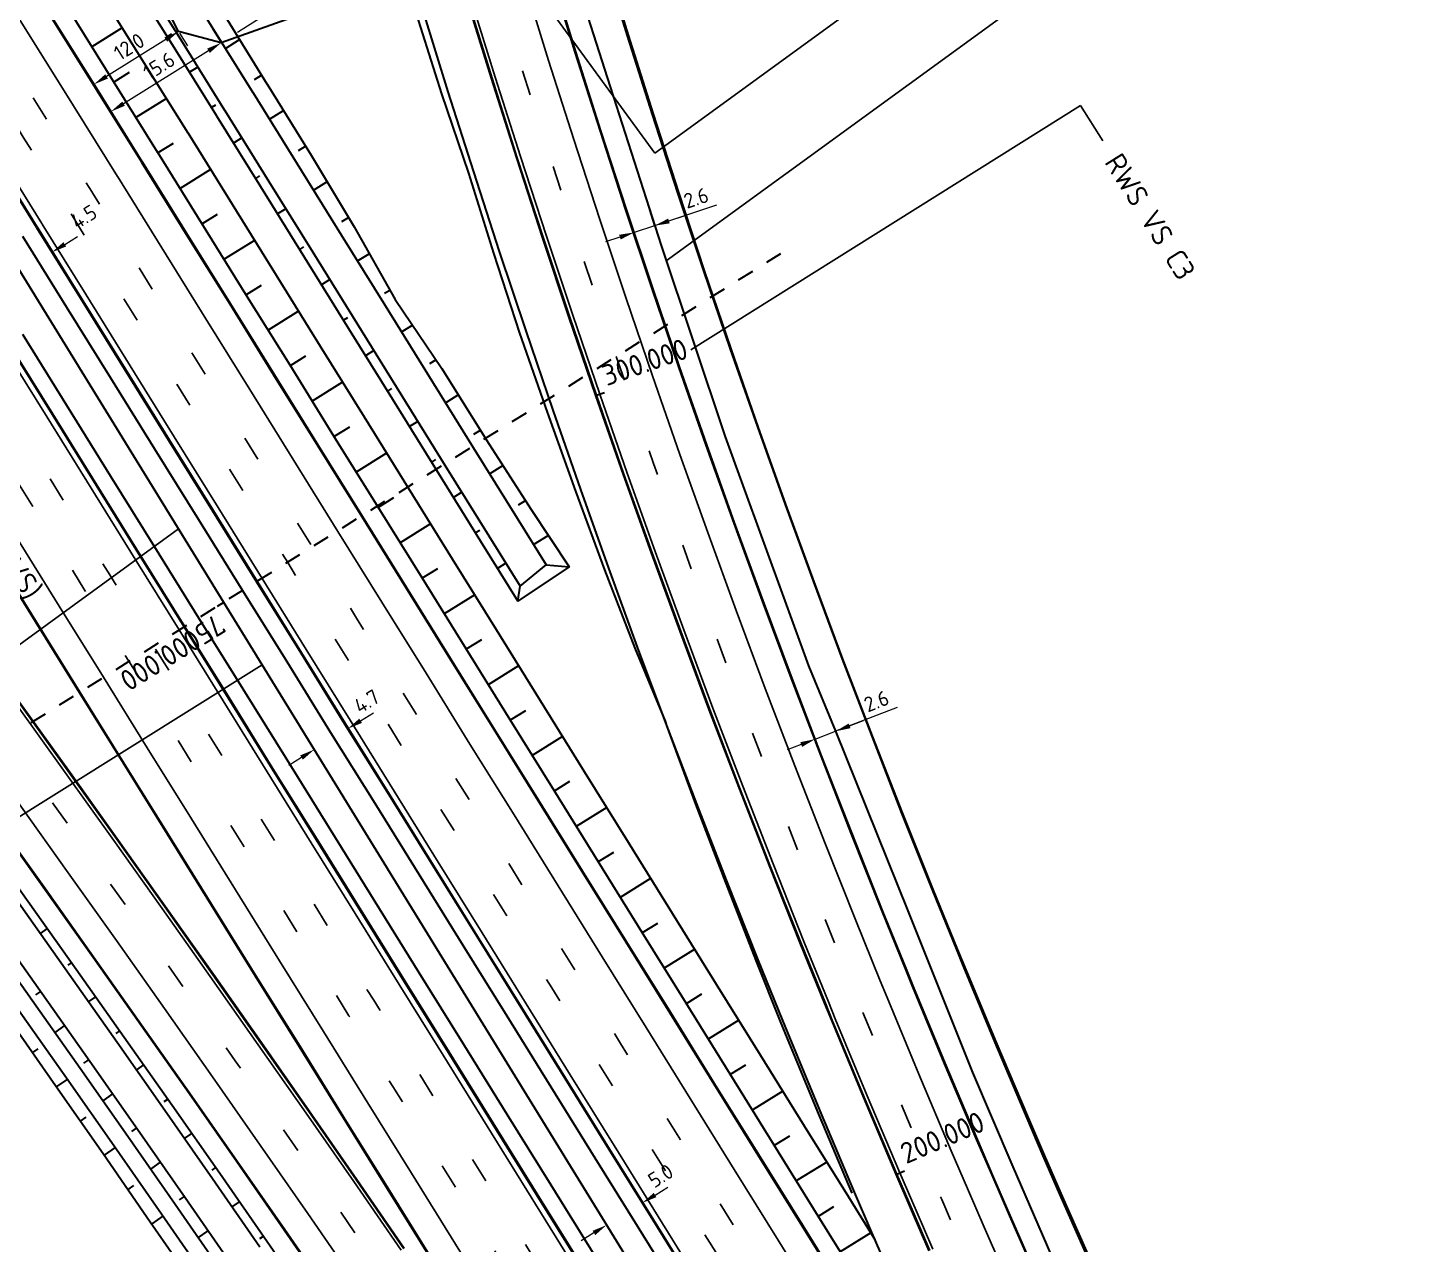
# Model space of a CAD drawing. Header units: metres. Extents: x 134219 to 139178, y 438661 to 444352.
# Drawn here: x 135683.4 to 135848.4, y 442660 to 442805.8 of the extents above; entities that cross this region are included whole.
import ezdxf
from ezdxf.enums import TextEntityAlignment as Align

# ---------------------------------------------------------------- set-up
doc = ezdxf.new("R2010")
doc.units = ezdxf.units.M
for name, pattern in [('13strp', [4, 1, -3]), ('39strp', [12, 3, -9]), ('XX-FASEGRENS', [4, 2, -2])]:
    doc.linetypes.add(name, pattern=pattern)
doc.layers.get('DEFPOINTS').update_dxf_attribs({"color": 193})
for name, color, linetype, lineweight in [('N-WE-KG-FASEGRENS-G', 7, 'XX-FASEGRENS', 35), ('N-WE-KL-ET_LS_OV_KABEL-G', 10, 'KL-LS-OV-N', 35), ('N-WE-KL-ET_LS_OV_KABEL-M', 7, 'Continuous', 18), ('N-WE-KL-ET_LS_OV_KABEL-T25', 7, 'Continuous', 25), ('Utd-geleiderail-nw', 8, 'glm a2ee v014$0$f2m40080', 35), ('Utd-ondergr-nw', 8, '13strp', 35), ('X-XX-AL-AANPIJLING-S', 7, 'Continuous', 25)]:
    doc.layers.add(name, color=color, linetype=linetype, lineweight=lineweight)
doc.layers.add('Utd-weg-nw', color=8, linetype='Continuous')
doc.styles.add('alm a2ee v011$0$rtw_iso', font='NLCS-ISO.ttf')
doc.styles.add('NLCS-ISO', font='NLCS-ISO.ttf')
doc.styles.add('NLCS_18', font='NLCS-ISO.ttf', dxfattribs={"height": 1.8})
doc.linetypes.add('glm a2ee v014$0$f2m40080', pattern='A,2,-1,[160,RTW.shx,S=0.5,R=0,X=0,Y=0],-1', length=4)
doc.linetypes.add('KL-LS-OV-N', pattern='A,4,-1,[103,NLCS.SHX,S=0.75,R=0,X=0,Y=0],-1,4,-1.5,["0V",Standard,S=1,R=0,X=0,Y=-0.5],-3', length=14.5)
doc.dimstyles.new('NLCS_t18_pijl_Dimension_l3_h1', dxfattribs={"dimtxt": 1.8, "dimasz": 1.8, "dimexe": 2, "dimexo": 2, "dimgap": 0.7, "dimtad": 1, "dimdec": 1, "dimzin": 0, "dimdsep": 46, "dimtxsty": 'NLCS_18', "dimcen": 2.5, "dimdle": 2, "dimclrd": 256, "dimclre": 256, "dimclrt": 256, "dimadec": 1, "dimazin": 0, "dimtfac": 1, "dimtdec": 1, "dimtofl": 0, "dimtmove": 1, "dimatfit": 0, "dimfxl": 0, "dimtolj": 1, "dimtzin": 0, "dimlwd": 18, "dimlwe": 18, "dimarcsym": 0})

# ---------------------------------------------------------------- blocks, each defined once
blk = doc.blocks.new('*D178')
at = {"layer": 'DEFPOINTS', "color": 0, "transparency": 16777216}
for p in [(135686.3, 442778.86), (135682.51, 442776.51), (135682.51, 442776.51)]:
    blk.add_point(p, dxfattribs=at)
at = {"layer": 'N-WE-KL-ET_LS_OV_KABEL-M', "lineweight": 18, "transparency": 16777216}
for p, q in [((135686.3, 442778.86), (135685.24, 442780.55)), ((135682.51, 442776.51), (135681.46, 442778.2))]:
    blk.add_line(p, q, dxfattribs=at)
at = {"layer": 'N-WE-KL-ET_LS_OV_KABEL-M', "linetype": 'Continuous', "lineweight": 18, "transparency": 16777216}
for p, q in [((135687.83, 442779.8), (135689.36, 442780.75)), ((135680.98, 442775.56), (135679.46, 442774.61))]:
    blk.add_line(p, q, dxfattribs=at)
at = {"layer": 'N-WE-KL-ET_LS_OV_KABEL-M', "transparency": 16777216}
for points in [[(135687.67, 442780.06), (135687.99, 442779.55), (135686.3, 442778.86)], [(135680.83, 442775.81), (135681.14, 442775.3), (135682.51, 442776.51)]]:
    blk.add_solid(points, dxfattribs=at)
at = {"layer": 'N-WE-KL-ET_LS_OV_KABEL-M', "transparency": 16777216, "insert": (135690.12, 442783.11), "char_height": 1.8, "attachment_point": 5, "rotation": 31.8363, "style": 'NLCS_18'}
blk.add_mtext('\\A1;4.5', dxfattribs=at)
blk = doc.blocks.new('*D179')
at = {"layer": 'DEFPOINTS', "color": 0, "transparency": 16777216}
for p in [(135721.75, 442721.76), (135717.73, 442719.26), (135717.73, 442719.26)]:
    blk.add_point(p, dxfattribs=at)
at = {"layer": 'N-WE-KL-ET_LS_OV_KABEL-M', "linetype": 'Continuous', "lineweight": 18, "transparency": 16777216}
for p, q in [((135723.28, 442722.71), (135724.81, 442723.66)), ((135716.2, 442718.31), (135714.67, 442717.36))]:
    blk.add_line(p, q, dxfattribs=at)
at = {"layer": 'N-WE-KL-ET_LS_OV_KABEL-M', "lineweight": 18, "transparency": 16777216}
for p, q in [((135721.75, 442721.76), (135722.81, 442720.06)), ((135717.73, 442719.26), (135718.78, 442717.56))]:
    blk.add_line(p, q, dxfattribs=at)
at = {"layer": 'N-WE-KL-ET_LS_OV_KABEL-M', "transparency": 16777216}
for points in [[(135723.12, 442722.96), (135723.44, 442722.45), (135721.75, 442721.76)], [(135716.04, 442718.56), (135716.36, 442718.05), (135717.73, 442719.26)]]:
    blk.add_solid(points, dxfattribs=at)
at = {"layer": 'N-WE-KL-ET_LS_OV_KABEL-M', "transparency": 16777216, "insert": (135724.01, 442725.04), "char_height": 1.8, "attachment_point": 5, "rotation": 31.8363, "style": 'NLCS_18'}
blk.add_mtext('\\A1;4.7', dxfattribs=at)
blk = doc.blocks.new('*D180')
at = {"layer": 'DEFPOINTS', "color": 0, "transparency": 16777216}
for p in [(135757.04, 442664.93), (135752.77, 442662.28), (135752.77, 442662.28)]:
    blk.add_point(p, dxfattribs=at)
at = {"layer": 'N-WE-KL-ET_LS_OV_KABEL-M', "linetype": 'Continuous', "lineweight": 18, "transparency": 16777216}
for p, q in [((135758.57, 442665.88), (135760.09, 442666.83)), ((135751.24, 442661.33), (135749.72, 442660.38))]:
    blk.add_line(p, q, dxfattribs=at)
at = {"layer": 'N-WE-KL-ET_LS_OV_KABEL-M', "lineweight": 18, "transparency": 16777216}
for p, q in [((135757.04, 442664.93), (135755.98, 442666.63)), ((135752.77, 442662.28), (135751.72, 442663.98))]:
    blk.add_line(p, q, dxfattribs=at)
at = {"layer": 'N-WE-KL-ET_LS_OV_KABEL-M', "transparency": 16777216}
for points in [[(135758.41, 442666.13), (135758.72, 442665.62), (135757.04, 442664.93)], [(135751.09, 442661.59), (135751.4, 442661.08), (135752.77, 442662.28)]]:
    blk.add_solid(points, dxfattribs=at)
at = {"layer": 'N-WE-KL-ET_LS_OV_KABEL-M', "transparency": 16777216, "insert": (135759.24, 442668.18), "char_height": 1.8, "attachment_point": 5, "rotation": 31.8363, "style": 'NLCS_18'}
blk.add_mtext('\\A1;5.0', dxfattribs=at)
blk = doc.blocks.new('*D249')
at = {"layer": 'DEFPOINTS', "color": 0, "transparency": 16777216}
for p in [(135701.46, 442805.3, 1.12), (135691.32, 442798.97, 1.12), (135691.32, 442798.97)]:
    blk.add_point(p, dxfattribs=at)
at = {"layer": 'N-WE-KL-ET_LS_OV_KABEL-M', "linetype": 'Continuous', "lineweight": 18, "transparency": 16777216}
blk.add_line((135699.93, 442804.35), (135692.84, 442799.93), dxfattribs=at)
at = {"layer": 'N-WE-KL-ET_LS_OV_KABEL-M', "lineweight": 18, "transparency": 16777216}
for p, q in [((135701.59, 442805.09), (135702.52, 442803.61)), ((135691.45, 442798.75), (135692.37, 442797.28))]:
    blk.add_line(p, q, dxfattribs=at)
at = {"layer": 'N-WE-KL-ET_LS_OV_KABEL-M', "transparency": 16777216}
for points in [[(135699.77, 442804.6), (135700.09, 442804.1), (135701.46, 442805.3)], [(135692.68, 442800.18), (135693, 442799.67), (135691.32, 442798.97)]]:
    blk.add_solid(points, dxfattribs=at)
at = {"layer": 'N-WE-KL-ET_LS_OV_KABEL-M', "transparency": 16777216, "insert": (135695.54, 442803.49), "char_height": 1.8, "attachment_point": 5, "rotation": 31.9705, "style": 'NLCS_18'}
blk.add_mtext('\\A1;12.0', dxfattribs=at)
blk = doc.blocks.new('*D250')
at = {"layer": 'DEFPOINTS', "color": 0, "transparency": 16777216}
for p in [(135706.58, 442803.96, 1.12), (135693.35, 442795.71, 1.12), (135693.35, 442795.71)]:
    blk.add_point(p, dxfattribs=at)
at = {"layer": 'N-WE-KL-ET_LS_OV_KABEL-M', "lineweight": 18, "transparency": 16777216}
for p, q in [((135706.44, 442804.18), (135705.52, 442805.66)), ((135693.22, 442795.92), (135692.29, 442797.4))]:
    blk.add_line(p, q, dxfattribs=at)
at = {"layer": 'N-WE-KL-ET_LS_OV_KABEL-M', "linetype": 'Continuous', "lineweight": 18, "transparency": 16777216}
blk.add_line((135705.05, 442803.01), (135694.88, 442796.66), dxfattribs=at)
at = {"layer": 'N-WE-KL-ET_LS_OV_KABEL-M', "transparency": 16777216}
for points in [[(135704.89, 442803.26), (135705.21, 442802.75), (135706.58, 442803.96)], [(135694.72, 442796.91), (135695.04, 442796.41), (135693.35, 442795.71)]]:
    blk.add_solid(points, dxfattribs=at)
at = {"layer": 'N-WE-KL-ET_LS_OV_KABEL-M', "transparency": 16777216, "insert": (135699.12, 442801.19), "char_height": 1.8, "attachment_point": 5, "rotation": 31.9705, "style": 'NLCS_18'}
blk.add_mtext('\\A1;15.6', dxfattribs=at)
blk = doc.blocks.new('*D257')
at = {"layer": 'DEFPOINTS', "color": 0, "transparency": 16777216}
for p in [(135756.06, 442781.23), (135756.06, 442781.23), (135758.52, 442782.04)]:
    blk.add_point(p, dxfattribs=at)
at = {"layer": 'N-WE-KL-ET_LS_OV_KABEL-M', "lineweight": 18, "transparency": 16777216}
for p, q in [((135758.52, 442782.04), (135757.89, 442783.94)), ((135756.06, 442781.23), (135755.43, 442783.13))]:
    blk.add_line(p, q, dxfattribs=at)
at = {"layer": 'N-WE-KL-ET_LS_OV_KABEL-M', "linetype": 'Continuous', "lineweight": 18, "transparency": 16777216}
for p, q in [((135765.94, 442784.48), (135758.52, 442782.04)), ((135760.23, 442782.6), (135761.94, 442783.16)), ((135754.35, 442780.67), (135752.64, 442780.1)), ((135758.52, 442782.04), (135756.06, 442781.23))]:
    blk.add_line(p, q, dxfattribs=at)
at = {"layer": 'N-WE-KL-ET_LS_OV_KABEL-M', "transparency": 16777216}
for points in [[(135760.14, 442782.89), (135760.32, 442782.32), (135758.52, 442782.04)], [(135754.26, 442780.95), (135754.44, 442780.38), (135756.06, 442781.23)]]:
    blk.add_solid(points, dxfattribs=at)
at = {"layer": 'N-WE-KL-ET_LS_OV_KABEL-M', "transparency": 16777216, "insert": (135763.49, 442785.36), "char_height": 1.8, "attachment_point": 5, "rotation": 18.2069, "style": 'NLCS_18'}
blk.add_mtext('\\A1;2.6', dxfattribs=at)
blk = doc.blocks.new('*D467')
at = {"layer": 'DEFPOINTS', "color": 0, "transparency": 16777216}
for p in [(135780.2, 442721.45), (135780.2, 442721.45), (135777.76, 442720.51)]:
    blk.add_point(p, dxfattribs=at)
at = {"layer": 'N-WE-KL-ET_LS_OV_KABEL-M', "lineweight": 18, "transparency": 16777216}
for p, q in [((135780.2, 442721.45), (135779.48, 442723.32)), ((135777.76, 442720.51), (135777.04, 442722.37))]:
    blk.add_line(p, q, dxfattribs=at)
at = {"layer": 'N-WE-KL-ET_LS_OV_KABEL-M', "linetype": 'Continuous', "lineweight": 18, "transparency": 16777216}
for p, q in [((135787.59, 442724.3), (135780.2, 442721.45)), ((135777.76, 442720.51), (135780.2, 442721.45)), ((135781.88, 442722.1), (135783.56, 442722.75)), ((135776.08, 442719.86), (135774.4, 442719.21))]:
    blk.add_line(p, q, dxfattribs=at)
at = {"layer": 'N-WE-KL-ET_LS_OV_KABEL-M', "transparency": 16777216}
for points in [[(135781.77, 442722.38), (135781.99, 442721.82), (135780.2, 442721.45)], [(135775.97, 442720.14), (135776.19, 442719.58), (135777.76, 442720.51)]]:
    blk.add_solid(points, dxfattribs=at)
at = {"layer": 'N-WE-KL-ET_LS_OV_KABEL-M', "transparency": 16777216, "insert": (135785.1, 442725.06), "char_height": 1.8, "attachment_point": 5, "rotation": 21.1181, "style": 'NLCS_18'}
blk.add_mtext('\\A1;2.6', dxfattribs=at)

msp = doc.modelspace()

# ---------------------------------------------------------------- linework, layer by layer
at = {"layer": 'N-WE-KG-FASEGRENS-G'}
msp.add_line((135773.62, 442778.68), (135625.95, 442686.27), dxfattribs=at)
at = {"layer": 'N-WE-KL-ET_LS_OV_KABEL-G', "flags": 128}
for points, elevation in [([(135733.31, 442813.5), (135706.58, 442803.96), (135701.46, 442805.3), (135689.11, 442829.3), (135683.91, 442840.56), (135678.16, 442850.69), (135671.56, 442847.98), (135664.83, 442845.21), (135661.82, 442850.01), (135661.81, 442850.01), (135652.61, 442864.62), (135647.9, 442871.73), (135647.96, 442871.74), (135634.03, 442892.61), (135632.82, 442891.9), (135632.84, 442891.92)], 1.12), ([(135620.88, 442877.43), (135620.58, 442877.07), (135623.1, 442873.1), (135808.85, 442571.11)], 1.95), ([(135747.28, 442817.42), (135748.85, 442812.3), (135753.18, 442798.69), (135759.28, 442779.65), (135766.98, 442756.72), (135768.94, 442751.33), (135776.94, 442729.3), (135780.2, 442721.47), (135788.86, 442699.92), (135796.6, 442680.56), (135801.31, 442669.52), (135814.14, 442639.94), (135825.99, 442614.64), (135833.39, 442599.59), (135840.41, 442585.62), (135846.61, 442573.57), (135855.75, 442558.03), (135866.63, 442537.71), (135893.63, 442492.47), (135903.12, 442476.87), (135921.69, 442446.61), (135932.97, 442428.48), (135935.02, 442425.17)], 1.67)]:
    msp.add_lwpolyline(points, dxfattribs=dict(at, elevation=elevation))
at = {"layer": 'N-WE-KL-ET_LS_OV_KABEL-M', "elevation": 1.12}
msp.add_lwpolyline([(135716.22, 442810.1), (135708.53, 442805.2)], dxfattribs=at)
at = {"layer": 'Utd-geleiderail-nw', "linetype": 'Continuous', "flags": 128}
for points in [[(135682.77, 442780.79), (135688.04, 442772.29), (135693.32, 442763.8), (135698.59, 442755.3), (135703.87, 442746.81), (135709.14, 442738.31), (135714.42, 442729.81), (135719.69, 442721.32), (135724.97, 442712.82), (135730.24, 442704.33), (135735.52, 442695.83), (135740.79, 442687.34), (135746.07, 442678.84), (135751.34, 442670.35), (135756.62, 442661.85), (135761.89, 442653.35)], [(135682.78, 442769.02), (135688.05, 442760.53), (135693.32, 442752.03), (135698.6, 442743.54), (135703.87, 442735.04), (135709.15, 442726.54), (135714.42, 442718.05), (135719.7, 442709.55), (135724.97, 442701.06), (135730.25, 442692.56), (135735.52, 442684.07), (135740.8, 442675.57), (135746.07, 442667.08), (135751.35, 442658.58)]]:
    msp.add_lwpolyline(points, dxfattribs=at)
at = {"layer": 'Utd-ondergr-nw', "color": 7, "linetype": 'Continuous'}
for p, q in [((135751.55, 442761.71), (135752.49, 442762.04)), ((135706.93, 442736.94), (135706.08, 442736.41)), ((135787.53, 442668.39), (135788.45, 442668.79))]:
    msp.add_line(p, q, dxfattribs=at)
at = {"layer": 'Utd-ondergr-nw', "linetype": 'Continuous', "flags": 128}
for points in [[(135656.68, 442886.5), (135658.13, 442884.3), (135663.65, 442875.86), (135669.16, 442867.39), (135674.64, 442858.92), (135679.65, 442850.13), (135685.1, 442841.64), (135690.58, 442833.16), (135696, 442824.65), (135701.34, 442816.08), (135706.77, 442807.57), (135712.05, 442799.04), (135712.08, 442798.99), (135717.34, 442790.48), (135722.5, 442781.91), (135727.42, 442773.2), (135733.03, 442764.91), (135738.31, 442756.42), (135743.72, 442748.01), (135748.26, 442741.15)], [(135655.7, 442883.62), (135656.12, 442882.99), (135661.64, 442874.54), (135667.15, 442866.09), (135672.63, 442857.62), (135678.09, 442849.13), (135683.53, 442840.64), (135688.94, 442832.13), (135694.34, 442823.6), (135699.72, 442815.06), (135705.07, 442806.51), (135710.37, 442798), (135710.4, 442797.95), (135715.68, 442789.45), (135720.95, 442780.96), (135726.23, 442772.46), (135731.5, 442763.97), (135736.78, 442755.47), (135742.05, 442746.97), (135745.52, 442741.4)], [(135654.02, 442878.88), (135658.29, 442872.36), (135663.79, 442863.91), (135669.27, 442855.45), (135674.72, 442846.97), (135680.16, 442838.48), (135685.57, 442829.98), (135690.96, 442821.47), (135696.33, 442812.94), (135701.68, 442804.39), (135706.97, 442795.89), (135707, 442795.84), (135712.28, 442787.34), (135717.55, 442778.85), (135722.83, 442770.35), (135728.1, 442761.86), (135733.38, 442753.36), (135738.65, 442744.86), (135742.4, 442738.83)], [(135653.51, 442877.51), (135657.31, 442871.71), (135662.8, 442863.27), (135668.28, 442854.81), (135673.73, 442846.34), (135679.16, 442837.85), (135684.57, 442829.35), (135689.96, 442820.84), (135695.33, 442812.31), (135700.68, 442803.77), (135705.97, 442795.27), (135706, 442795.22), (135711.28, 442786.72), (135716.55, 442778.22), (135721.83, 442769.73), (135727.1, 442761.23), (135732.38, 442752.74), (135737.65, 442744.24), (135742.12, 442737.04)], [(135635.7, 442839.62), (135638.36, 442835.5), (135643.77, 442827.11), (135649.15, 442818.69), (135654.52, 442810.27), (135659.86, 442801.83), (135665.18, 442793.38), (135670.48, 442784.91), (135675.72, 442776.49), (135675.76, 442776.44), (135681.03, 442767.94), (135686.31, 442759.45), (135691.58, 442750.95), (135696.86, 442742.45), (135702.13, 442733.96), (135707.41, 442725.46), (135712.68, 442716.97), (135717.96, 442708.47), (135723.23, 442699.98), (135728.51, 442691.48), (135733.78, 442682.99), (135739.06, 442674.49), (135744.33, 442665.99), (135749.61, 442657.5)], [(135635.74, 442839.69), (135638.42, 442835.54), (135643.83, 442827.14), (135649.21, 442818.73), (135654.58, 442810.31), (135659.92, 442801.87), (135665.24, 442793.42), (135670.54, 442784.95), (135675.78, 442776.53), (135675.82, 442776.47), (135681.09, 442767.98), (135686.37, 442759.48), (135691.64, 442750.99), (135696.92, 442742.49), (135702.19, 442734), (135707.47, 442725.5), (135712.74, 442717), (135718.02, 442708.51), (135723.29, 442700.01), (135728.57, 442691.52), (135733.84, 442683.02), (135739.12, 442674.53), (135744.39, 442666.03), (135749.67, 442657.54)], [(135681.2, 442827.21), (135686.58, 442818.7), (135691.94, 442810.18), (135697.28, 442801.65), (135702.57, 442793.16), (135702.6, 442793.11), (135707.88, 442784.61), (135713.15, 442776.11), (135718.43, 442767.62), (135723.7, 442759.12), (135728.98, 442750.63), (135734.25, 442742.13), (135739.53, 442733.64), (135744.8, 442725.14), (135750.08, 442716.65), (135755.35, 442708.15), (135760.63, 442699.65), (135765.9, 442691.16), (135771.18, 442682.66), (135776.45, 442674.17), (135781.73, 442665.67), (135784.92, 442660.53)], [(135627.07, 442825.68), (135631.3, 442819.1), (135636.66, 442810.72), (135642.01, 442802.33), (135647.33, 442793.92), (135652.63, 442785.5), (135657.91, 442777.07), (135663.13, 442768.67), (135663.17, 442768.62), (135668.44, 442760.12), (135673.72, 442751.63), (135678.99, 442743.13), (135684.27, 442734.64), (135689.54, 442726.14), (135694.82, 442717.65), (135700.09, 442709.15), (135705.37, 442700.65), (135710.64, 442692.16), (135715.92, 442683.66), (135721.19, 442675.17), (135726.47, 442666.67), (135731.74, 442658.18)], [(135627.11, 442825.74), (135631.36, 442819.14), (135636.72, 442810.76), (135642.06, 442802.36), (135647.39, 442793.96), (135652.69, 442785.54), (135657.97, 442777.1), (135663.19, 442768.71), (135663.23, 442768.66), (135668.5, 442760.16), (135673.78, 442751.66), (135679.05, 442743.17), (135684.33, 442734.67), (135689.6, 442726.18), (135694.88, 442717.68), (135700.15, 442709.19), (135705.43, 442700.69), (135710.7, 442692.2), (135715.98, 442683.7), (135721.25, 442675.2), (135726.53, 442666.71), (135731.8, 442658.21)], [(135681.04, 442815.2), (135686.4, 442806.7), (135691.73, 442798.18), (135697.01, 442789.7), (135697.04, 442789.65), (135702.31, 442781.15), (135707.59, 442772.66), (135712.86, 442764.16), (135718.14, 442755.67), (135723.41, 442747.17), (135728.69, 442738.68), (135733.96, 442730.18), (135739.24, 442721.69), (135744.51, 442713.19), (135749.79, 442704.69), (135755.06, 442696.2), (135760.34, 442687.7), (135765.61, 442679.21), (135770.89, 442670.71), (135776.16, 442662.22), (135781.44, 442653.72)], [(135681.1, 442815.24), (135686.45, 442806.74), (135691.79, 442798.22), (135697.07, 442789.74), (135697.1, 442789.69), (135702.37, 442781.19), (135707.65, 442772.7), (135712.92, 442764.2), (135718.2, 442755.7), (135723.47, 442747.21), (135728.75, 442738.71), (135734.02, 442730.22), (135739.3, 442721.72), (135744.57, 442713.23), (135749.85, 442704.73), (135755.12, 442696.24), (135760.4, 442687.74), (135765.67, 442679.24), (135770.95, 442670.75), (135776.22, 442662.25), (135781.5, 442653.76)], [(135682.94, 442816.41), (135688.3, 442807.9), (135693.64, 442799.37), (135698.92, 442790.89), (135698.95, 442790.84), (135704.23, 442782.34), (135709.5, 442773.85), (135714.78, 442765.35), (135720.05, 442756.85), (135725.33, 442748.36), (135730.6, 442739.86), (135735.88, 442731.37), (135741.15, 442722.87), (135746.43, 442714.38), (135751.7, 442705.88), (135756.98, 442697.39), (135762.25, 442688.89), (135767.53, 442680.39), (135772.8, 442671.9), (135778.08, 442663.4), (135783.35, 442654.91)], [(135811.06, 442656.95), (135807.08, 442666), (135805.09, 442670.59), (135803.16, 442675.07), (135799.31, 442684.17), (135795.53, 442693.3), (135794.72, 442695.29), (135791.81, 442702.46), (135788.15, 442711.64), (135784.57, 442720.85), (135781.04, 442730.08), (135777.59, 442739.34), (135774.2, 442748.62), (135770.88, 442757.93), (135767.62, 442767.26), (135764.43, 442776.61), (135761.3, 442785.99), (135758.25, 442795.38), (135755.26, 442804.8), (135752.34, 442814.24)], [(135811.22, 442657.02), (135807.23, 442666.07), (135805.24, 442670.66), (135803.31, 442675.13), (135799.44, 442684.23), (135795.64, 442693.35), (135794.82, 442695.33), (135791.9, 442702.49), (135788.23, 442711.67), (135784.62, 442720.87), (135781.08, 442730.09), (135777.62, 442739.35), (135774.25, 442748.64), (135770.94, 442757.95), (135767.69, 442767.28), (135764.51, 442776.64), (135761.41, 442786.02), (135758.38, 442795.42), (135755.39, 442804.85), (135752.45, 442814.28)], [(135617.99, 442812.91), (135620.4, 442809.65), (135623.36, 442805.62), (135626.32, 442801.59), (135629.28, 442797.56), (135632.7, 442792.89), (135635.19, 442789.49), (135641.1, 442781.42), (135647.01, 442773.36), (135652.92, 442765.29), (135658.83, 442757.23), (135662.66, 442752), (135664.74, 442749.16), (135670.64, 442741.08), (135676.51, 442732.99), (135682.37, 442724.88), (135688.2, 442716.75), (135694.01, 442708.62), (135699.81, 442700.46), (135705.58, 442692.3), (135711.33, 442684.11), (135717.06, 442675.92), (135722.77, 442667.71), (135728.47, 442659.48)], [(135618.04, 442812.96), (135620.45, 442809.69), (135623.42, 442805.66), (135626.38, 442801.63), (135629.33, 442797.6), (135632.75, 442792.93), (135635.24, 442789.53), (135641.16, 442781.47), (135647.07, 442773.4), (135652.98, 442765.33), (135658.89, 442757.27), (135662.72, 442752.04), (135664.8, 442749.2), (135670.69, 442741.12), (135676.57, 442733.03), (135682.42, 442724.92), (135688.26, 442716.79), (135694.07, 442708.66), (135699.86, 442700.5), (135705.64, 442692.34), (135711.39, 442684.15), (135717.12, 442675.96), (135722.83, 442667.75), (135728.52, 442659.52)], [(135805.07, 442654.29), (135801.07, 442663.38), (135799.07, 442668), (135797.14, 442672.5), (135793.27, 442681.64), (135789.47, 442690.82), (135788.65, 442692.81), (135785.73, 442700.01), (135782.06, 442709.24), (135778.46, 442718.49), (135774.92, 442727.77), (135771.44, 442737.07), (135768.04, 442746.4), (135764.7, 442755.75), (135761.43, 442765.12), (135758.22, 442774.52), (135755.08, 442783.94), (135752.01, 442793.38), (135749.01, 442802.84), (135746.07, 442812.33)], [(135805.13, 442654.32), (135801.14, 442663.41), (135799.13, 442668.02), (135797.2, 442672.53), (135793.33, 442681.67), (135789.53, 442690.84), (135788.72, 442692.83), (135785.8, 442700.04), (135782.13, 442709.27), (135778.52, 442718.52), (135774.98, 442727.79), (135771.51, 442737.09), (135768.1, 442746.42), (135764.76, 442755.77), (135761.49, 442765.14), (135758.29, 442774.54), (135755.15, 442783.96), (135752.08, 442793.4), (135749.08, 442802.86), (135746.14, 442812.35)], [(135791.43, 442659.18), (135789.41, 442663.83), (135787.46, 442668.37), (135783.57, 442677.58), (135779.74, 442686.82), (135778.91, 442688.83), (135775.97, 442696.09), (135772.27, 442705.38), (135768.64, 442714.71), (135765.07, 442724.05), (135761.58, 442733.43), (135758.14, 442742.82), (135754.78, 442752.24), (135751.48, 442761.69), (135748.25, 442771.16), (135745.09, 442780.65), (135742, 442790.16), (135738.97, 442799.7), (135736.01, 442809.25)], [(135791.49, 442659.21), (135789.48, 442663.86), (135787.53, 442668.39), (135783.63, 442677.61), (135779.8, 442686.85), (135778.98, 442688.86), (135776.04, 442696.12), (135772.34, 442705.41), (135768.7, 442714.73), (135765.14, 442724.08), (135761.64, 442733.45), (135758.21, 442742.85), (135754.84, 442752.27), (135751.55, 442761.71), (135748.32, 442771.18), (135745.16, 442780.67), (135742.06, 442790.18), (135739.04, 442799.72), (135736.08, 442809.27)], [(135782.18, 442666.11), (135778.26, 442675.36), (135774.43, 442684.64), (135773.61, 442686.66), (135770.7, 442693.97), (135767.03, 442703.32), (135763.46, 442712.71), (135759.98, 442722.13), (135759.8, 442722.67), (135756.18, 442731.43), (135752.55, 442740.8), (135749.07, 442750.23), (135745.68, 442759.69), (135742.37, 442769.17), (135739.25, 442778.73), (135736.26, 442788.32), (135733, 442797.83), (135729.99, 442807.41)], [(135786.45, 442657.01), (135784.43, 442661.68), (135782.47, 442666.23), (135778.56, 442675.48), (135774.71, 442684.76), (135773.89, 442686.78), (135770.93, 442694.06), (135767.22, 442703.4), (135763.57, 442712.75), (135759.99, 442722.14), (135756.48, 442731.54), (135753.04, 442740.98), (135749.66, 442750.44), (135746.35, 442759.92), (135743.11, 442769.42), (135739.93, 442778.95), (135736.83, 442788.5), (135733.79, 442798.07), (135730.82, 442807.67)], [(135694.71, 442805.76), (135691.07, 442803.48)], [(135611.22, 442804.36), (135611.93, 442803.41), (135614.88, 442799.39), (135617.84, 442795.36), (135620.79, 442791.34), (135624.21, 442786.67), (135626.7, 442783.27), (135632.61, 442775.21), (135638.52, 442767.14), (135644.44, 442759.07), (135650.35, 442751.01), (135654.18, 442745.78), (135656.25, 442742.95), (135662.13, 442734.89), (135667.99, 442726.82), (135673.83, 442718.73), (135679.65, 442710.63), (135685.45, 442702.51), (135691.22, 442694.38), (135696.98, 442686.23), (135702.72, 442678.07), (135708.44, 442669.9), (135714.13, 442661.71), (135719.81, 442653.51)], [(135611.27, 442804.42), (135611.98, 442803.45), (135614.94, 442799.43), (135617.89, 442795.41), (135620.85, 442791.38), (135624.27, 442786.71), (135626.76, 442783.31), (135632.67, 442775.25), (135638.58, 442767.18), (135644.49, 442759.12), (135650.4, 442751.05), (135654.23, 442745.82), (135656.31, 442742.99), (135662.19, 442734.93), (135668.05, 442726.86), (135673.89, 442718.77), (135679.7, 442710.67), (135685.5, 442702.55), (135691.28, 442694.42), (135697.04, 442686.28), (135702.78, 442678.12), (135708.49, 442669.94), (135714.19, 442661.75), (135719.86, 442653.55)], [(135700.61, 442804.99), (135700.11, 442804.67)], [(135707.08, 442803.29), (135708.77, 442804.34)], [(135609.02, 442801.74), (135609.25, 442801.44), (135612.2, 442797.42), (135615.15, 442793.39), (135618.1, 442789.36), (135621.51, 442784.69), (135623.99, 442781.29), (135629.89, 442773.21), (135635.79, 442765.14), (135641.69, 442757.07), (135647.59, 442748.99), (135651.42, 442743.76), (135653.49, 442740.93), (135659.35, 442732.87), (135665.19, 442724.79), (135671.01, 442716.7), (135676.82, 442708.6), (135682.6, 442700.48), (135688.36, 442692.35), (135694.1, 442684.21), (135699.82, 442676.04), (135705.52, 442667.87), (135711.2, 442659.68)], [(135695.54, 442800.38), (135693.72, 442799.24)], [(135703.76, 442801.05), (135702.76, 442800.43)], [(135710.56, 442799.57), (135711.4, 442800.09)], [(135700.01, 442797.27), (135696.36, 442795)], [(135705.9, 442796.5), (135705.4, 442796.19)], [(135712.36, 442794.8), (135714.03, 442795.83)], [(135709.04, 442792.56), (135708.04, 442791.94)], [(135700.83, 442791.89), (135699, 442790.75)], [(135715.83, 442791.06), (135716.66, 442791.58)], [(135679.16, 442790.33), (135684.42, 442781.89), (135684.45, 442781.83), (135689.72, 442773.34), (135695, 442764.84), (135700.27, 442756.35), (135705.55, 442747.85), (135710.82, 442739.35), (135716.1, 442730.86), (135721.37, 442722.36), (135726.65, 442713.87), (135731.92, 442705.37), (135737.2, 442696.88), (135742.47, 442688.38), (135747.75, 442679.89), (135753.02, 442671.39), (135758.3, 442662.89), (135763.57, 442654.4)], [(135679.22, 442790.37), (135684.48, 442781.92), (135684.51, 442781.87), (135689.78, 442773.37), (135695.06, 442764.88), (135700.33, 442756.38), (135705.61, 442747.89), (135710.88, 442739.39), (135716.16, 442730.9), (135721.43, 442722.4), (135726.71, 442713.91), (135731.98, 442705.41), (135737.26, 442696.91), (135742.53, 442688.42), (135747.81, 442679.92), (135753.08, 442671.43), (135758.36, 442662.93), (135763.63, 442654.44)], [(135705.3, 442788.77), (135701.64, 442786.5)], [(135711.17, 442788), (135710.67, 442787.69)], [(135717.63, 442786.3), (135719.25, 442787.3)], [(135714.31, 442784.07), (135713.31, 442783.45)], [(135706.11, 442783.39), (135704.28, 442782.26)], [(135721.05, 442782.54), (135721.83, 442783.02)], [(135710.57, 442780.28), (135706.92, 442778.01)], [(135716.45, 442779.51), (135715.95, 442779.2)], [(135722.91, 442777.81), (135724.32, 442778.68)], [(135711.38, 442774.89), (135709.55, 442773.76)], [(135719.59, 442775.57), (135718.59, 442774.95)], [(135726.16, 442773.94), (135726.78, 442774.32)], [(135715.85, 442771.78), (135712.19, 442769.51)], [(135721.72, 442771.01), (135721.22, 442770.7)], [(135728.18, 442769.31), (135729.5, 442770.13)], [(135716.66, 442766.4), (135714.83, 442765.26)], [(135724.86, 442767.08), (135723.86, 442766.45)], [(135731.56, 442765.52), (135732.3, 442765.98)], [(135721.12, 442763.28), (135717.47, 442761.02)], [(135727, 442762.52), (135726.5, 442762.21)], [(135733.46, 442760.81), (135734.99, 442761.76)], [(135721.93, 442757.9), (135720.1, 442756.77)], [(135730.14, 442758.58), (135729.14, 442757.96)], [(135736.86, 442757.04), (135737.63, 442757.52)], [(135726.4, 442754.79), (135722.74, 442752.52)], [(135732.27, 442754.02), (135731.77, 442753.71)], [(135738.73, 442752.32), (135740.32, 442753.3)], [(135727.21, 442749.41), (135725.38, 442748.27)], [(135735.41, 442750.09), (135734.41, 442749.46)], [(135742.2, 442748.58), (135743.03, 442749.1)], [(135731.67, 442746.29), (135728.02, 442744.03)], [(135737.55, 442745.53), (135737.05, 442745.22)], [(135744.01, 442743.82), (135745.77, 442744.92)], [(135740.69, 442741.59), (135739.69, 442740.97)], [(135732.48, 442740.91), (135730.65, 442739.78)], [(135736.95, 442737.8), (135733.29, 442735.53)], [(135737.76, 442732.42), (135735.93, 442731.28)], [(135742.22, 442729.3), (135738.57, 442727.03)], [(135743.03, 442723.92), (135741.2, 442722.79)], [(135747.49, 442720.81), (135743.84, 442718.54)], [(135748.31, 442715.43), (135746.48, 442714.29)], [(135752.77, 442712.31), (135749.12, 442710.04)], [(135677.63, 442709.18), (135683.43, 442701.07), (135689.2, 442692.95), (135694.95, 442684.81), (135700.69, 442676.65), (135706.4, 442668.48), (135712.09, 442660.3), (135717.77, 442652.1)], [(135753.58, 442706.93), (135751.75, 442705.8)], [(135758.04, 442703.82), (135754.39, 442701.55)], [(135679.34, 442698.16), (135685.1, 442690.04), (135690.83, 442681.9), (135696.55, 442673.75), (135702.24, 442665.58), (135707.92, 442657.4)], [(135758.86, 442698.43), (135757.03, 442697.3)], [(135678.18, 442697.34), (135683.93, 442689.21), (135689.67, 442681.08), (135695.38, 442672.93), (135701.07, 442664.77), (135706.75, 442656.59)], [(135684.92, 442697.2), (135685.75, 442697.8)], [(135763.32, 442695.32), (135759.67, 442693.05)], [(135688.23, 442693.42), (135688.65, 442693.72)], [(135684.36, 442689.85), (135684.94, 442690.26)], [(135764.13, 442689.94), (135762.3, 442688.8)], [(135690.69, 442689.04), (135691.54, 442689.64)], [(135681.04, 442687.16), (135686.71, 442678.99), (135692.41, 442670.84), (135698.08, 442662.68), (135703.75, 442654.51)], [(135682.3, 442688.06), (135688.03, 442679.93), (135693.74, 442671.78), (135699.43, 442663.62), (135705.1, 442655.45)], [(135768.59, 442686.82), (135764.94, 442684.56)], [(135686.66, 442685.36), (135687.82, 442686.18)], [(135694, 442685.25), (135694.43, 442685.55)], [(135684.61, 442683.4), (135683.96, 442682.94)], [(135690.12, 442681.68), (135690.7, 442682.09)], [(135696.45, 442680.86), (135697.31, 442681.46)], [(135769.41, 442681.44), (135767.58, 442680.31)], [(135688.14, 442679.77), (135686.81, 442678.83)], [(135773.87, 442678.33), (135770.22, 442676.06)], [(135692.41, 442677.18), (135693.57, 442678)], [(135699.75, 442677.07), (135700.18, 442677.37)], [(135690.35, 442675.21), (135689.68, 442674.74)], [(135695.86, 442673.49), (135696.44, 442673.9)], [(135702.18, 442672.67), (135703.05, 442673.27)], [(135774.68, 442672.95), (135772.85, 442671.81)], [(135693.88, 442671.58), (135692.55, 442670.65)], [(135698.13, 442668.99), (135699.3, 442669.8)], [(135705.48, 442668.87), (135705.92, 442669.17)], [(135779.14, 442669.83), (135775.49, 442667.57)], [(135696.07, 442667.01), (135695.4, 442666.54)], [(135701.57, 442665.29), (135702.16, 442665.7)], [(135707.89, 442664.46), (135708.77, 442665.07)], [(135779.96, 442664.45), (135778.13, 442663.32)], [(135699.6, 442663.38), (135698.25, 442662.44)], [(135703.84, 442660.78), (135705.01, 442661.59)], [(135711.19, 442660.66), (135711.63, 442660.96)], [(135784.42, 442661.34), (135780.77, 442659.07)]]:
    msp.add_lwpolyline(points, dxfattribs=at)
msp.add_lwpolyline([(135742.12, 442737.04), (135742.4, 442738.83), (135745.52, 442741.4), (135748.26, 442741.15), (135742.12, 442737.04)], close=True, dxfattribs=at)
at = {"layer": 'Utd-weg-nw', "linetype": '39strp', "flags": 128}
for points in [[(135448.38, 443097.74), (135451.1, 443094.2), (135457.15, 443086.27), (135463.18, 443078.32), (135469.2, 443070.36), (135475.19, 443062.38), (135481.16, 443054.39), (135487.11, 443046.39), (135493.05, 443038.37), (135498.96, 443030.33), (135504.85, 443022.28), (135510.73, 443014.22), (135516.58, 443006.14), (135518.91, 443002.9), (135519.5, 443002.09), (135522.41, 442998.04), (135528.22, 442989.93), (135534.01, 442981.81), (135539.78, 442973.67), (135545.54, 442965.52), (135551.27, 442957.35), (135556.98, 442949.17), (135562.67, 442940.98), (135568.33, 442932.77), (135573.98, 442924.55), (135579.61, 442916.31), (135585.22, 442908.06), (135590.81, 442899.79), (135596.37, 442891.51), (135601.92, 442883.22), (135607.44, 442874.91), (135612.95, 442866.59), (135618.43, 442858.26), (135623.89, 442849.91), (135629.33, 442841.55), (135634.75, 442833.17), (135640.15, 442824.78), (135645.53, 442816.38), (135650.89, 442807.97), (135656.22, 442799.54), (135661.54, 442791.09), (135666.83, 442782.64), (135672.07, 442774.22), (135672.11, 442774.17), (135677.38, 442765.67), (135682.66, 442757.18), (135687.93, 442748.68), (135693.21, 442740.19), (135698.48, 442731.69), (135703.76, 442723.19), (135709.03, 442714.7), (135714.3, 442706.2), (135719.58, 442697.71), (135724.85, 442689.21), (135730.13, 442680.72), (135735.4, 442672.22), (135740.68, 442663.73), (135745.95, 442655.23), (135751.23, 442646.73), (135756.5, 442638.24), (135761.78, 442629.74), (135767.05, 442621.25), (135772.33, 442612.75), (135777.6, 442604.26), (135782.88, 442595.76), (135788.15, 442587.27), (135793.43, 442578.77), (135798.7, 442570.27), (135803.98, 442561.78), (135809.25, 442553.28), (135814.53, 442544.79), (135819.8, 442536.29), (135825.08, 442527.8), (135830.35, 442519.3), (135835.63, 442510.81), (135840.9, 442502.31), (135846.18, 442493.81), (135851.45, 442485.32), (135855.13, 442479.4)], [(135882.33, 442492.6), (135882.25, 442492.72), (135877.09, 442501.3), (135871.96, 442509.91), (135866.88, 442518.54), (135861.85, 442527.21), (135858.65, 442532.78), (135856.91, 442535.84), (135852.26, 442544.42), (135847.45, 442553.17), (135842.71, 442561.94), (135838.03, 442570.75), (135833.52, 442579.38), (135833.41, 442579.6), (135828.88, 442588.48), (135825.37, 442595.48), (135824.41, 442597.4), (135820.01, 442606.36), (135818.32, 442609.82), (135815.66, 442615.34), (135811.39, 442624.35), (135807.18, 442633.4), (135803.87, 442640.62), (135803.03, 442642.47), (135798.95, 442651.57), (135794.93, 442660.71), (135792.92, 442665.34), (135790.98, 442669.87), (135787.09, 442679.06), (135783.27, 442688.27), (135782.45, 442690.27), (135779.51, 442697.51), (135775.83, 442706.78), (135772.2, 442716.08), (135768.65, 442725.4), (135765.16, 442734.75), (135761.74, 442744.12), (135758.38, 442753.52), (135755.09, 442762.94), (135751.87, 442772.38), (135748.72, 442781.84), (135745.63, 442791.33), (135742.62, 442800.84), (135739.67, 442810.37), (135736.78, 442819.92), (135733.97, 442829.49), (135731.23, 442839.09), (135728.55, 442848.7), (135725.94, 442858.33), (135723.4, 442867.98), (135720.93, 442877.64), (135718.53, 442887.33), (135716.2, 442897.03), (135713.94, 442906.74), (135711.75, 442916.48), (135710.81, 442920.74)], [(135645.32, 442858.05), (135648.12, 442853.74), (135653.57, 442845.32), (135659, 442836.88), (135664.41, 442828.43), (135669.8, 442819.97), (135675.16, 442811.49), (135680.51, 442803), (135685.83, 442794.5), (135691.1, 442786.04), (135691.14, 442785.98), (135696.41, 442777.49), (135701.69, 442768.99), (135706.96, 442760.5), (135712.24, 442752), (135717.51, 442743.51), (135722.79, 442735.01), (135728.06, 442726.52), (135733.34, 442718.02), (135738.61, 442709.52), (135743.88, 442701.03), (135749.16, 442692.53), (135754.43, 442684.04), (135759.71, 442675.54), (135764.98, 442667.05), (135770.26, 442658.55), (135775.53, 442650.05), (135780.81, 442641.56), (135786.08, 442633.06), (135791.36, 442624.57), (135796.63, 442616.07), (135801.91, 442607.58), (135807.18, 442599.08), (135812.46, 442590.59), (135817.73, 442582.09), (135823.01, 442573.59), (135828.28, 442565.1), (135833.56, 442556.6), (135838.83, 442548.11), (135844.11, 442539.61), (135849.38, 442531.12), (135854.66, 442522.62), (135859.93, 442514.13), (135865.21, 442505.63), (135870.48, 442497.13), (135875.76, 442488.64)], [(135643.55, 442854.36), (135645.19, 442851.84), (135650.63, 442843.42), (135656.06, 442834.99), (135661.46, 442826.55), (135666.84, 442818.09), (135672.2, 442809.63), (135677.55, 442801.14), (135682.86, 442792.65), (135688.13, 442784.19), (135688.16, 442784.14), (135693.44, 442775.64), (135698.71, 442767.15), (135703.99, 442758.65), (135709.26, 442750.16), (135714.54, 442741.66), (135719.81, 442733.16), (135725.09, 442724.67), (135730.36, 442716.17), (135735.64, 442707.68), (135740.91, 442699.18), (135746.19, 442690.69), (135751.46, 442682.19), (135756.74, 442673.7), (135762.01, 442665.2), (135767.29, 442656.7), (135772.56, 442648.21), (135777.84, 442639.71), (135783.11, 442631.22), (135788.39, 442622.72), (135793.66, 442614.23), (135798.94, 442605.73), (135804.21, 442597.24), (135809.49, 442588.74), (135814.76, 442580.24), (135820.04, 442571.75), (135825.31, 442563.25), (135830.59, 442554.76), (135835.86, 442546.26), (135841.14, 442537.77), (135846.41, 442529.27), (135851.69, 442520.77), (135856.96, 442512.28), (135862.23, 442503.78), (135867.51, 442495.29), (135872.78, 442486.79)], [(135631.24, 442832.16), (135631.81, 442831.27), (135637.21, 442822.89), (135642.58, 442814.5), (135647.93, 442806.09), (135653.26, 442797.67), (135658.57, 442789.23), (135663.86, 442780.78), (135669.1, 442772.38), (135669.13, 442772.32), (135674.41, 442763.83), (135679.68, 442755.33), (135684.96, 442746.84), (135690.23, 442738.34), (135695.51, 442729.84), (135700.78, 442721.35), (135706.06, 442712.85), (135711.33, 442704.36), (135716.61, 442695.86), (135721.88, 442687.37), (135727.16, 442678.87), (135732.43, 442670.38), (135737.71, 442661.88), (135742.98, 442653.38), (135748.26, 442644.89), (135753.53, 442636.39), (135758.81, 442627.9), (135764.08, 442619.4), (135769.36, 442610.91), (135774.63, 442602.41), (135779.91, 442593.91), (135785.18, 442585.42), (135790.46, 442576.92), (135795.73, 442568.43), (135801.01, 442559.93), (135806.28, 442551.44), (135811.56, 442542.94), (135816.83, 442534.45), (135822.11, 442525.95), (135827.38, 442517.45), (135832.65, 442508.96), (135837.93, 442500.46), (135843.2, 442491.97), (135848.48, 442483.47), (135852.16, 442477.55)], [(135615.61, 442809.82), (135617.38, 442807.42), (135620.34, 442803.4), (135623.3, 442799.37), (135626.25, 442795.34), (135629.67, 442790.67), (135632.16, 442787.27), (135638.07, 442779.21), (135643.99, 442771.14), (135649.9, 442763.08), (135655.81, 442755.01), (135659.64, 442749.78), (135661.72, 442746.95), (135667.6, 442738.87), (135673.47, 442730.79), (135679.32, 442722.69), (135685.15, 442714.57), (135690.96, 442706.44), (135696.75, 442698.29), (135702.51, 442690.14), (135708.26, 442681.96), (135713.99, 442673.77), (135719.69, 442665.57), (135725.38, 442657.35), (135731.04, 442649.12), (135736.69, 442640.88), (135742.31, 442632.62), (135747.92, 442624.35), (135753.5, 442616.06), (135759.06, 442607.76), (135764.6, 442599.44), (135770.12, 442591.12), (135775.62, 442582.77), (135781.1, 442574.42), (135786.56, 442566.05), (135791.99, 442557.66), (135796.11, 442551.25), (135797.39, 442549.25), (135802.78, 442540.83), (135808.17, 442532.41), (135813.57, 442523.99), (135818.96, 442515.57), (135824.35, 442507.15), (135829.75, 442498.73), (135835.14, 442490.31), (135840.53, 442481.88), (135845.86, 442473.57)]]:
    msp.add_lwpolyline(points, dxfattribs=at)
at = {"layer": 'Utd-weg-nw', "linetype": 'Continuous', "flags": 128}
for points in [[(135635.31, 442838.94), (135637.78, 442835.12), (135643.18, 442826.73), (135648.56, 442818.32), (135653.93, 442809.89), (135659.27, 442801.46), (135664.59, 442793.01), (135669.89, 442784.54), (135675.13, 442776.12), (135675.16, 442776.07), (135680.44, 442767.57), (135685.71, 442759.08), (135690.99, 442750.58), (135696.26, 442742.09), (135701.54, 442733.59), (135706.81, 442725.09), (135712.09, 442716.6), (135717.36, 442708.1), (135722.64, 442699.61), (135727.91, 442691.11), (135733.19, 442682.62), (135738.46, 442674.12), (135743.74, 442665.62), (135749.01, 442657.13)], [(135629.12, 442828.81), (135634.18, 442820.95), (135639.54, 442812.56), (135644.89, 442804.16), (135650.22, 442795.75), (135655.53, 442787.32), (135660.81, 442778.88), (135666.04, 442770.48), (135666.07, 442770.42), (135671.35, 442761.93), (135676.62, 442753.43), (135681.9, 442744.94), (135687.17, 442736.44), (135692.45, 442727.95), (135697.72, 442719.45), (135703, 442710.95), (135708.27, 442702.46), (135713.55, 442693.96), (135718.82, 442685.47), (135724.1, 442676.97), (135729.37, 442668.48), (135734.65, 442659.98), (135739.92, 442651.48)], [(135617.74, 442812.57), (135620.07, 442809.41), (135623.04, 442805.38), (135626, 442801.35), (135628.95, 442797.32), (135632.37, 442792.65), (135634.87, 442789.25), (135640.78, 442781.19), (135646.69, 442773.12), (135652.6, 442765.06), (135658.51, 442756.99), (135662.34, 442751.76), (135664.42, 442748.92), (135670.31, 442740.84), (135676.19, 442732.75), (135682.04, 442724.64), (135687.87, 442716.52), (135693.69, 442708.38), (135699.48, 442700.23), (135705.25, 442692.07), (135711, 442683.89), (135716.74, 442675.69), (135722.45, 442667.48), (135728.14, 442659.26)], [(135678.21, 442813.42), (135683.56, 442804.92), (135688.89, 442796.41), (135694.16, 442787.94), (135694.19, 442787.88), (135699.47, 442779.39), (135704.74, 442770.89), (135710.02, 442762.4), (135715.29, 442753.9), (135720.57, 442745.41), (135725.84, 442736.91), (135731.12, 442728.41), (135736.39, 442719.92), (135741.67, 442711.42), (135746.94, 442702.93), (135752.22, 442694.43), (135757.49, 442685.94), (135762.77, 442677.44), (135768.04, 442668.94), (135773.32, 442660.45), (135778.59, 442651.95)], [(135802.01, 442652.93), (135798, 442662.04), (135795.99, 442666.67), (135794.06, 442671.18), (135790.18, 442680.35), (135786.37, 442689.54), (135785.55, 442691.54), (135782.62, 442698.76), (135778.94, 442708.01), (135775.33, 442717.29), (135771.78, 442726.58), (135768.3, 442735.91), (135764.89, 442745.26), (135761.54, 442754.63), (135758.26, 442764.03), (135755.05, 442773.45), (135751.9, 442782.89), (135748.82, 442792.36), (135745.81, 442801.84), (135742.87, 442811.35)], [(135791.86, 442659.37), (135789.84, 442664.02), (135787.9, 442668.55), (135784, 442677.76), (135780.17, 442687), (135779.35, 442689.01), (135776.41, 442696.26), (135772.71, 442705.56), (135769.08, 442714.88), (135765.51, 442724.22), (135762.02, 442733.59), (135758.59, 442742.98), (135755.22, 442752.4), (135751.93, 442761.84), (135748.7, 442771.31), (135745.54, 442780.8), (135742.44, 442790.31), (135739.42, 442799.84), (135736.46, 442809.39)], [(135613.45, 442807.1), (135614.68, 442805.44), (135617.64, 442801.41), (135620.6, 442797.39), (135623.55, 442793.36), (135626.97, 442788.69), (135629.46, 442785.29), (135635.37, 442777.23), (135641.28, 442769.16), (135647.19, 442761.1), (135653.11, 442753.03), (135656.94, 442747.8), (135659.01, 442744.97), (135664.9, 442736.9), (135670.76, 442728.82), (135676.6, 442720.73), (135682.43, 442712.62), (135688.23, 442704.5), (135694.01, 442696.36), (135699.78, 442688.21), (135705.52, 442680.04), (135711.24, 442671.86), (135716.94, 442663.66), (135722.62, 442655.45)], [(135679.81, 442790.74), (135685.07, 442782.29), (135685.1, 442782.24), (135690.38, 442773.74), (135695.65, 442765.25), (135700.93, 442756.75), (135706.2, 442748.26), (135711.48, 442739.76), (135716.75, 442731.27), (135722.03, 442722.77), (135727.3, 442714.27), (135732.58, 442705.78), (135737.85, 442697.28), (135743.13, 442688.79), (135748.4, 442680.29), (135753.68, 442671.8), (135758.95, 442663.3), (135764.23, 442654.81)]]:
    msp.add_lwpolyline(points, dxfattribs=at)
at = {"layer": 'X-XX-AL-AANPIJLING-S'}
for p, q in [((135758.55, 442790.73), (135815.84, 442832.45)), ((135759.9, 442777.82), (135832.41, 442830.64)), ((135809.57, 442796.43), (135762.84, 442767.18)), ((135812.23, 442792.19), (135809.57, 442796.43)), ((135614.72, 442682.55), (135701.45, 442745.72)), ((135711.48, 442729.41), (135616.5, 442669.97))]:
    msp.add_line(p, q, dxfattribs=at)
msp.add_lwpolyline([(135740.18, 442815.95), (135758.55, 442790.73)], dxfattribs=at)

# ---------------------------------------------------------------- texts
at = {"layer": 'N-WE-KL-ET_LS_OV_KABEL-T25', "style": 'NLCS-ISO'}
for s, rotation, p in [('RWS VS C3', 302.0379, (135813.4, 442790.32)), ('RWS VP G-9 VG-YMvKas 4x16mm² (VS)', 306.066, (135649.84, 442785.07))]:
    msp.add_text(s, height=2.5, rotation=rotation, dxfattribs=at).set_placement(p, align=Align.MIDDLE_LEFT)
at = {"layer": 'Utd-ondergr-nw', "color": 7, "style": 'alm a2ee v011$0$rtw_iso'}
for s, rotation, p in [('300.000', 19.0386, (135752.76, 442762.79)), ('75000.000', 211.8363, (135705.99, 442735.62)), ('200.000', 23.1312, (135788.66, 442669.56))]:
    msp.add_text(s, height=2.5, rotation=rotation, dxfattribs=at).set_placement(p)

# ---------------------------------------------------------------- dimensions: what is measured, and where the dimension line sits
at = {"layer": 'N-WE-KL-ET_LS_OV_KABEL-M'}
for p1, p2, picture, middle in [((135701.46, 442805.3, 1.12), (135691.32, 442798.97, 1.12), '*D249', (135695.54, 442803.49)), ((135706.58, 442803.96, 1.12), (135693.35, 442795.71, 1.12), '*D250', (135699.12, 442801.19))]:
    dim = msp.add_aligned_dim(p1=p1, p2=p2, distance=0, dimstyle='NLCS_t18_pijl_Dimension_l3_h1', dxfattribs=at)
    dim.commit()
    dim.dimension.update_dxf_attribs({"geometry": picture, "text_midpoint": middle})
for base, p1, p2, angle, picture, middle in [((135756.06, 442781.23), (135758.52, 442782.04), (135756.06, 442781.23), 198.2069, '*D257', (135763.83, 442784.33)), ((135682.51, 442776.51), (135686.3, 442778.86), (135682.51, 442776.51), 211.8363, '*D178', (135690.96, 442781.75)), ((135717.73, 442719.26), (135721.75, 442721.76), (135717.73, 442719.26), 211.8363, '*D179', (135724.85, 442723.68)), ((135780.2, 442721.45), (135777.76, 442720.51), (135780.2, 442721.45), 21.1181, '*D467', (135785.67, 442723.56)), ((135752.77, 442662.28), (135757.04, 442664.93), (135752.77, 442662.28), 211.8363, '*D180', (135760.08, 442666.82))]:
    dim = msp.add_linear_dim(base=base, p1=p1, p2=p2, angle=angle, dimstyle='NLCS_t18_pijl_Dimension_l3_h1', dxfattribs=at)
    dim.commit()
    dim.dimension.update_dxf_attribs({"geometry": picture, "text_midpoint": middle, "dimtype": 161})

doc.saveas('drawing.dxf')
